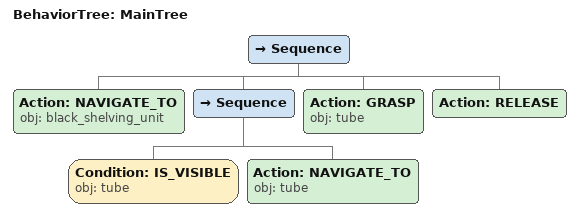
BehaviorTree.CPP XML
<root main_tree_to_execute="MainTree">
  <BehaviorTree ID="MainTree">
    <Sequence>
      <!-- Navigate to black_shelving_unit -->
      <Action ID="NAVIGATE_TO" obj="black_shelving_unit" />
      <Sequence>
        <!-- Check tube is visible before NAVIGATE_TO -->
        <Condition ID="IS_VISIBLE" obj="tube" />
        <!-- Navigate to tube -->
        <Action ID="NAVIGATE_TO" obj="tube" />
      </Sequence>
      <!-- Grasp tube -->
      <Action ID="GRASP" obj="tube" />
      <!-- Release -->
      <Action ID="RELEASE" />
    </Sequence>
  </BehaviorTree>
</root>
